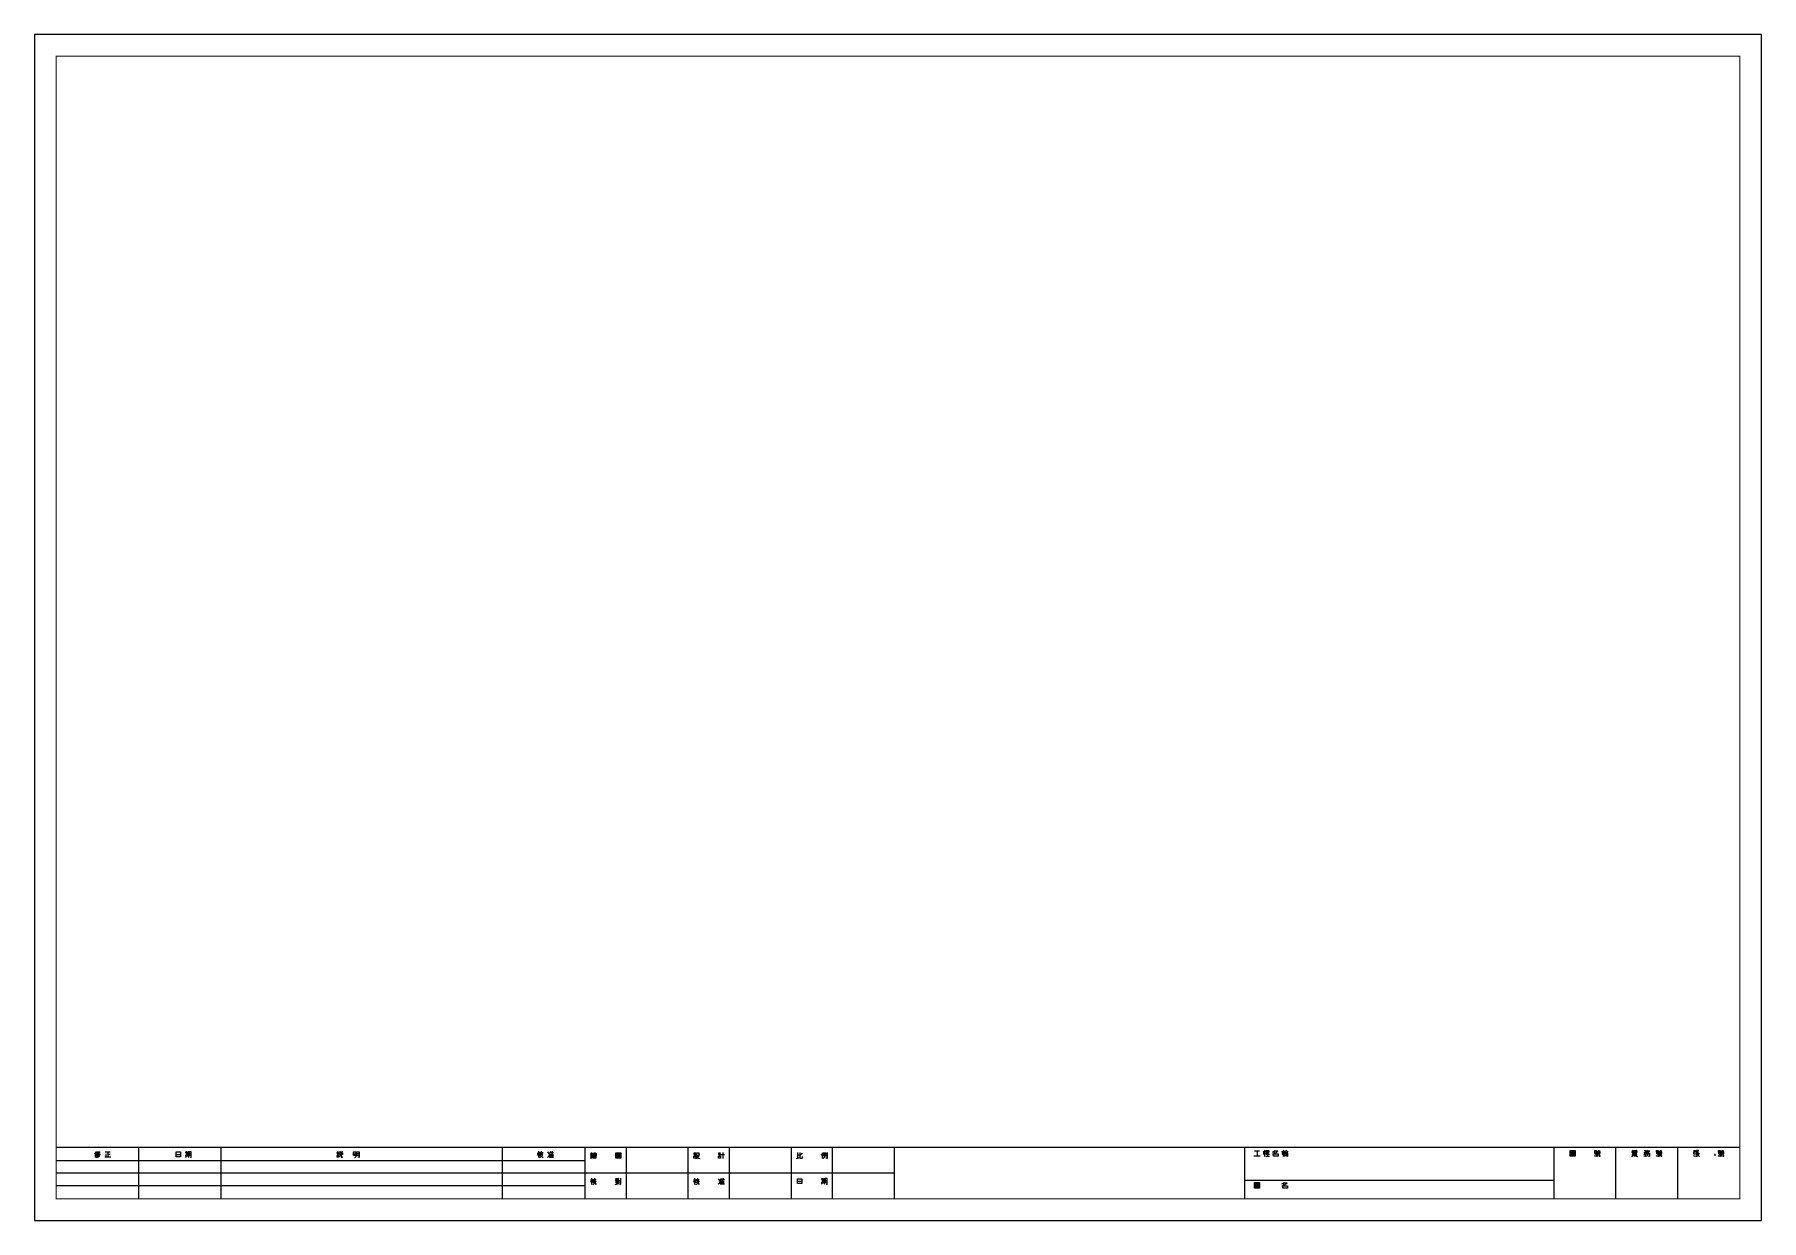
# Model space of a CAD drawing. Header units: centimetres. Extents: x 0 to 1189, y 0 to 817.
import ezdxf

# ---------------------------------------------------------------- set-up
doc = ezdxf.new("R2010")
doc.units = ezdxf.units.CM
doc.header["$LTSCALE"] = 2.3
doc.layers.get('0').update_dxf_attribs({"linetype": 'CONTINUOUS'})
doc.layers.add('輪廓', color=7, linetype='CONTINUOUS')

msp = doc.modelspace()

# ---------------------------------------------------------------- linework, layer by layer
for p, q in [((1189, 817), (0, 817)), ((0, 817), (0, 0)), ((1189, 0), (1189, 817)), ((15, 50.5), (1174, 50.5)), ((71.8, 15), (71.8, 50.5)), ((104.5, 47.7), (104.5, 44.7)), ((105.7, 47.7), (105.7, 44.7)), ((128.6, 15), (128.6, 50.5)), ((210, 47.7), (210.6, 46.6)), ((211.9, 47.7), (211.3, 46.6)), ((322.3, 15), (322.3, 50.5)), ((346.9, 47.7), (346.9, 43.4)), ((348.9, 47.7), (348.9, 46.8)), ((356.5, 47.7), (356.1, 46.5)), ((379.1, 15), (379.1, 50.5)), ((407.5, 15), (407.5, 50.5)), ((450.1, 15), (450.1, 50.5)), ((478.5, 15), (478.5, 50.5)), ((521.1, 15), (521.1, 50.5)), ((549.5, 15), (549.5, 50.5)), ((592.1, 15), (592.1, 50.5)), ((833.2, 15), (833.2, 50.5)), ((840, 47.9), (843.4, 47.9)), ((841.7, 47.9), (841.7, 44.5)), ((846.8, 47.9), (846.8, 44.1)), ((847.9, 48.2), (849.8, 48.2)), ((847.9, 47.1), (847.9, 48.2)), ((849.8, 48.2), (849.8, 47.1)), ((853.6, 47.9), (856, 47.9)), ((859.6, 47.9), (859.6, 44.1)), ((860.5, 47.6), (861, 46.7)), ((861.5, 47.8), (862, 46.9)), ((862.9, 47.7), (862.3, 46.9)), ((1046.2, 15), (1046.2, 50.5)), ((1057.3, 48.2), (1060.7, 48.2)), ((1057.3, 44.3), (1057.3, 48.2)), ((1058.1, 47.7), (1059.8, 47.7)), ((1058.1, 47.1), (1058.1, 47.7)), ((1059.8, 47.7), (1059.8, 47.1)), ((1060.7, 48.2), (1060.7, 44.3)), ((1074.2, 48.1), (1075.3, 48.1)), ((1074.2, 47.1), (1074.2, 48.1)), ((1075.3, 48.1), (1075.3, 47.1)), ((1076.6, 48.4), (1076.6, 45.9)), ((1076.6, 47.9), (1077.9, 47.9)), ((1088.8, 15), (1088.8, 50.5)), ((1100, 48.4), (1100.7, 47.4)), ((1101.2, 48.4), (1101.2, 47.4)), ((1102, 48.4), (1102, 47.4)), ((1103.1, 48.4), (1102.4, 47.4)), ((1108.2, 48.1), (1109.7, 48.1)), ((1109.7, 48.1), (1108.9, 47.1)), ((1110.5, 48.4), (1109.7, 47.1)), ((1110.2, 47.9), (1112.2, 47.9)), ((1116.8, 48.1), (1117.9, 48.1)), ((1116.8, 47.1), (1116.8, 48.1)), ((1117.9, 48.1), (1117.9, 47.1)), ((1119.2, 48.4), (1119.2, 45.9)), ((1119.2, 47.9), (1120.5, 47.9)), ((1131.4, 15), (1131.4, 50.5)), ((1142.3, 48.2), (1143.5, 48.2)), ((1143.5, 48.2), (1143.5, 47.1)), ((1145.9, 48.2), (1144.2, 48.2)), ((1144.2, 48.2), (1144.2, 44.2)), ((1159.4, 48.1), (1160.5, 48.1)), ((1159.4, 47.1), (1159.4, 48.1)), ((1160.5, 48.1), (1160.5, 47.1)), ((1161.8, 48.4), (1161.8, 45.9)), ((1161.8, 47.9), (1163.1, 47.9)), ((15, 41.3), (379.1, 41.3)), ((41.8, 46.6), (41.8, 43.4)), ((42.3, 46.4), (42.3, 43.8)), ((43.1, 47.2), (45.2, 47.2)), ((48.3, 43.8), (52.5, 43.8)), ((48.7, 47.2), (52.1, 47.2)), ((49.1, 46), (49.1, 43.8)), ((50.4, 47.2), (50.4, 43.8)), ((50.4, 45.7), (52, 45.7)), ((97.4, 47.2), (100.4, 47.2)), ((97.4, 43.8), (97.4, 47.2)), ((97.4, 45.5), (100.4, 45.5)), ((100.4, 43.8), (97.4, 43.8)), ((100.4, 47.2), (100.4, 43.8)), ((103.8, 47), (106.4, 47)), ((103.8, 44.7), (106.4, 44.7)), ((104.5, 46.2), (105.7, 46.2)), ((104.5, 45.5), (105.7, 45.5)), ((105.5, 44.5), (105.9, 43.8)), ((107.9, 47.4), (106.5, 47.4)), ((106.5, 47.4), (106.5, 44.7)), ((106.5, 46.2), (107.9, 46.2)), ((106.5, 45), (107.9, 45)), ((107.1, 43.7), (107.9, 43.4)), ((107.9, 43.4), (107.9, 47.4)), ((208, 46.6), (209.5, 46.6)), ((208.3, 47.2), (209.3, 47.2)), ((208.3, 46), (209.3, 46)), ((208.3, 45.3), (209.3, 45.3)), ((208.3, 44.7), (209.3, 44.7)), ((208.3, 43.6), (208.3, 44.7)), ((209.3, 43.6), (208.3, 43.6)), ((209.3, 44.7), (209.3, 43.6)), ((210.7, 45.5), (209.7, 43.6)), ((209.9, 46.6), (212, 46.6)), ((209.9, 45.5), (209.9, 46.6)), ((212, 45.5), (209.9, 45.5)), ((211.2, 45.5), (211.2, 43.6)), ((211.2, 43.6), (212, 43.6)), ((212, 46.6), (212, 45.5)), ((212, 43.6), (212, 44.1)), ((219.6, 47.2), (221.1, 47.2)), ((219.6, 44.7), (219.6, 47.2)), ((219.6, 46), (221.1, 46)), ((221.1, 44.7), (219.6, 44.7)), ((221.1, 47.2), (221.1, 44.7)), ((221.7, 45.1), (221.7, 47.2)), ((221.7, 47.2), (223.4, 47.2)), ((221.7, 46.2), (223.4, 46.2)), ((221.7, 45.1), (223.4, 45.1)), ((223.4, 43.4), (222.6, 43.6)), ((223.4, 47.2), (223.4, 43.4)), ((346, 46.4), (347.7, 46.4)), ((346.9, 46.4), (346, 44.7)), ((346.9, 46.1), (347.7, 45.1)), ((347.7, 46.8), (350.1, 46.8)), ((347.9, 46.2), (348.9, 45.4)), ((348.9, 46.8), (348.1, 46)), ((349.1, 44.3), (350.1, 43.4)), ((353.1, 47.2), (354, 46)), ((354.6, 46.1), (354.6, 43.4)), ((354.6, 45.5), (357.2, 45.5)), ((354.6, 44.5), (357.2, 44.5)), ((354.6, 43.6), (357.4, 43.6)), ((357.4, 46.5), (354.9, 46.5)), ((356.1, 46.5), (356.1, 43.6)), ((383.5, 46.9), (382.7, 45.7)), ((382.7, 45.7), (383.3, 45.2)), ((382.7, 44.4), (383.8, 44.4)), ((383.1, 44), (382.7, 42.7)), ((383.8, 46), (382.8, 44.4)), ((383.3, 44.4), (383.3, 42.7)), ((383.5, 44), (383.8, 42.9)), ((383.7, 44.9), (384, 44)), ((383.9, 45.8), (384.8, 46.7)), ((384.2, 46), (386.7, 46)), ((384.2, 44.6), (384.2, 46)), ((386.7, 44.6), (384.2, 44.6)), ((384.4, 44.3), (386.4, 44.3)), ((384.4, 42.9), (384.4, 44.3)), ((384.4, 43.5), (386.4, 43.5)), ((386.4, 42.9), (384.4, 42.9)), ((384.5, 45.7), (385.1, 44.8)), ((385.2, 46.7), (386.1, 46.7)), ((385.4, 46), (385.4, 44.6)), ((386.2, 45.7), (385.7, 44.8)), ((386.1, 46.7), (386.9, 45.8)), ((386.4, 44.3), (386.4, 42.9)), ((386.7, 46), (386.7, 44.6)), ((400.2, 46.7), (403.6, 46.7)), ((400.2, 42.9), (400.2, 46.7)), ((400.2, 45.2), (403.6, 45.2)), ((403.6, 42.9), (400.2, 42.9)), ((400.6, 44.8), (403.1, 44.8)), ((400.6, 43.3), (400.6, 44.8)), ((403.1, 43.3), (400.6, 43.3)), ((401, 46.3), (402.7, 46.3)), ((401, 45.7), (401, 46.3)), ((402.7, 45.7), (401, 45.7)), ((401.2, 44.4), (402.5, 44.4)), ((401.2, 43.8), (401.2, 44.4)), ((402.5, 43.8), (401.2, 43.8)), ((401.9, 45.7), (401.9, 45.2)), ((402.5, 44.4), (402.5, 43.8)), ((402.7, 46.3), (402.7, 45.7)), ((403.1, 44.8), (403.1, 43.3)), ((403.6, 46.7), (403.6, 42.9)), ((453.7, 46.1), (455.4, 46.1)), ((453.9, 46.7), (455.2, 46.7)), ((453.9, 45.5), (455.2, 45.5)), ((453.9, 44.8), (455.2, 44.8)), ((453.9, 44.2), (455.2, 44.2)), ((453.9, 42.9), (453.9, 44.2)), ((455.2, 42.9), (453.9, 42.9)), ((455.2, 44.2), (455.2, 42.9)), ((455.8, 44.8), (457.5, 44.8)), ((456, 45.7), (456, 46.7)), ((456, 46.7), (457.3, 46.7)), ((457.3, 46.7), (457.3, 45.2)), ((457.3, 45.2), (457.8, 45.2)), ((457.8, 45.2), (457.9, 45.6)), ((470.7, 46.1), (472.4, 46.1)), ((470.9, 46.7), (472.2, 46.7)), ((470.9, 45.5), (472.2, 45.5)), ((470.9, 44.8), (472.2, 44.8)), ((470.9, 44.2), (472.2, 44.2)), ((470.9, 42.9), (470.9, 44.2)), ((472.2, 42.9), (470.9, 42.9)), ((472.2, 44.2), (472.2, 42.9)), ((472.6, 45.5), (475, 45.5)), ((473.9, 46.9), (473.9, 42.7)), ((524.7, 42.7), (527, 43.3)), ((525.3, 46.9), (525.3, 42.8)), ((525.3, 45.2), (526.8, 45.2)), ((527, 46.9), (527, 42.9)), ((528.8, 46.1), (527, 44.9)), ((527, 42.9), (528.8, 42.9)), ((528.8, 42.9), (528.8, 44)), ((542.3, 45.8), (542.3, 42.7)), ((543, 46.5), (544.7, 46.5)), ((543.1, 44.9), (543.9, 44)), ((543.2, 45.7), (544.6, 45.7)), ((545.7, 42.7), (544.7, 43.1)), ((545.1, 46.5), (545.1, 44)), ((545.7, 46.9), (545.7, 42.7)), ((839.6, 44.5), (843.9, 44.5)), ((846.8, 46.9), (846, 45.4)), ((846, 46.9), (847.5, 46.9)), ((846.8, 46.7), (847.5, 45.8)), ((847.7, 45.6), (850.2, 45.6)), ((847.7, 44.3), (850.2, 44.3)), ((849.8, 47.1), (847.9, 47.1)), ((848.8, 46.6), (848.8, 44.3)), ((853, 45.8), (856.3, 45.8)), ((853, 44.3), (853, 45.8)), ((856.3, 44.3), (853, 44.3)), ((853.1, 47.5), (854, 46.4)), ((856.3, 45.8), (856.3, 44.3)), ((858.8, 46.9), (860.3, 46.9)), ((859.6, 46.9), (858.8, 45.4)), ((859.6, 46.7), (860.3, 45.8)), ((860.3, 44.7), (863, 44.7)), ((860.6, 44.1), (860.6, 46.7)), ((860.6, 46.7), (862.7, 46.7)), ((860.6, 45.8), (862.7, 45.8)), ((861.7, 46.8), (861.7, 44.7)), ((862.7, 44.1), (862.2, 44.3)), ((862.7, 46.7), (862.7, 44.1)), ((1057.3, 46.7), (1060.7, 46.7)), ((1060.7, 44.3), (1057.3, 44.3)), ((1057.7, 46.2), (1060.3, 46.2)), ((1057.7, 44.7), (1057.7, 46.2)), ((1060.3, 44.7), (1057.7, 44.7)), ((1059.8, 47.1), (1058.1, 47.1)), ((1058.3, 45.8), (1059.6, 45.8)), ((1058.3, 45.2), (1058.3, 45.8)), ((1059.6, 45.2), (1058.3, 45.2)), ((1059, 47.1), (1059, 46.7)), ((1059.6, 45.8), (1059.6, 45.2)), ((1060.3, 46.2), (1060.3, 44.7)), ((1073.9, 46.7), (1075.6, 46.7)), ((1074.9, 44.1), (1074, 44.5)), ((1075.3, 47.1), (1074.2, 47.1)), ((1074.3, 46.7), (1074.3, 45.8)), ((1074.3, 45.8), (1075.2, 45.8)), ((1075.2, 44.7), (1074.9, 44.1)), ((1075.2, 45.8), (1075.2, 44.7)), ((1077.9, 47.2), (1075.7, 47.2)), ((1075.7, 47.2), (1075.7, 45)), ((1075.7, 46.5), (1077.7, 46.5)), ((1076.6, 45.9), (1077.9, 45.9)), ((1077.2, 45.6), (1077.2, 44.3)), ((1077.2, 44.3), (1077.9, 44.3)), ((1077.9, 46.7), (1077.9, 47.2)), ((1077.9, 45.9), (1077.9, 46.2)), ((1077.9, 44.3), (1077.9, 44.7)), ((1099.5, 47.4), (1103.7, 47.4)), ((1099.7, 45.3), (1103.5, 45.3)), ((1099.9, 46.6), (1103.3, 46.6)), ((1100.1, 46), (1103.1, 46)), ((1100.5, 47.4), (1101.1, 46.6)), ((1101.6, 46.6), (1101.6, 44.1)), ((1102.6, 47.4), (1102.1, 46.6)), ((1109, 46.8), (1108, 45.1)), ((1108, 46.8), (1109.7, 46.8)), ((1109, 44.1), (1108.1, 44.4)), ((1108.4, 47.4), (1109.3, 46.8)), ((1109, 46.8), (1109, 44.1)), ((1109.7, 46.8), (1109.4, 46)), ((1109.7, 46), (1111.8, 46)), ((1111.8, 44.1), (1111, 44.3)), ((1111.8, 46), (1111.8, 44.1)), ((1116.5, 46.7), (1118.2, 46.7)), ((1117.5, 44.1), (1116.6, 44.5)), ((1117.9, 47.1), (1116.8, 47.1)), ((1116.9, 46.7), (1116.9, 45.8)), ((1116.9, 45.8), (1117.8, 45.8)), ((1117.8, 44.7), (1117.5, 44.1)), ((1117.8, 45.8), (1117.8, 44.7)), ((1120.5, 47.2), (1118.3, 47.2)), ((1118.3, 47.2), (1118.3, 45)), ((1118.3, 46.5), (1120.3, 46.5)), ((1119.2, 45.9), (1120.5, 45.9)), ((1119.8, 45.6), (1119.8, 44.3)), ((1119.8, 44.3), (1120.5, 44.3)), ((1120.5, 46.7), (1120.5, 47.2)), ((1120.5, 45.9), (1120.5, 46.2)), ((1120.5, 44.3), (1120.5, 44.7)), ((1143.5, 47.1), (1142.3, 47.1)), ((1142.3, 47.1), (1142.3, 46)), ((1142.3, 46), (1143.5, 46)), ((1143.3, 44.1), (1142.3, 44.5)), ((1143.5, 44.6), (1143.3, 44.1)), ((1143.8, 46.2), (1146.3, 46.2)), ((1143.8, 44.1), (1145.4, 44.5)), ((1144.2, 47.5), (1145.7, 47.5)), ((1144.2, 46.9), (1145.7, 46.9)), ((1146, 45.9), (1145.1, 45.3)), ((1156.9, 46), (1156.9, 44.6)), ((1159.1, 46.7), (1160.8, 46.7)), ((1160.1, 44.1), (1159.2, 44.5)), ((1160.5, 47.1), (1159.4, 47.1)), ((1159.5, 46.7), (1159.5, 45.8)), ((1159.5, 45.8), (1160.4, 45.8)), ((1160.4, 44.7), (1160.1, 44.1)), ((1160.4, 45.8), (1160.4, 44.7)), ((1163.1, 47.2), (1160.9, 47.2)), ((1160.9, 47.2), (1160.9, 45)), ((1160.9, 46.5), (1162.9, 46.5)), ((1161.8, 45.9), (1163.1, 45.9)), ((1162.4, 45.6), (1162.4, 44.3)), ((1162.4, 44.3), (1163.1, 44.3)), ((1163.1, 46.7), (1163.1, 47.2)), ((1163.1, 45.9), (1163.1, 46.2)), ((1163.1, 44.3), (1163.1, 44.7)), ((15, 32.8), (592.1, 32.8)), ((15, 24.2), (379.1, 24.2)), ((383.5, 27.9), (382.7, 26.2)), ((382.7, 27.9), (384.4, 27.9)), ((383.5, 29.2), (383.5, 24.9)), ((383.5, 27.6), (384.4, 26.6)), ((384.4, 28.3), (386.7, 28.3)), ((384.5, 27.8), (385.5, 26.9)), ((385.5, 28.3), (384.8, 27.5)), ((385.5, 29.2), (385.5, 28.3)), ((385.7, 25.9), (386.7, 24.9)), ((399.7, 28), (402.3, 28)), ((399.7, 24.9), (402.3, 25.4)), ((399.9, 29.2), (400.4, 28.1)), ((400, 27.1), (402, 27.1)), ((400, 26.2), (402, 26.2)), ((400.3, 28), (400.7, 27.1)), ((400.7, 29.2), (400.7, 28)), ((401, 27.1), (401, 25.2)), ((401.3, 29.2), (401.3, 28)), ((401.7, 28), (401.4, 27.1)), ((402.1, 29.2), (401.6, 28.1)), ((402.3, 27.6), (404, 27.6)), ((402.3, 27.1), (402.6, 26.2)), ((403.4, 24.9), (402.3, 25.2)), ((403.4, 29.2), (403.4, 24.9)), ((454.5, 27.9), (453.7, 26.2)), ((453.7, 27.9), (455.4, 27.9)), ((454.5, 29.2), (454.5, 24.9)), ((454.5, 27.6), (455.4, 26.6)), ((455.4, 28.3), (457.7, 28.3)), ((455.5, 27.8), (456.5, 26.9)), ((456.5, 28.3), (455.8, 27.5)), ((456.5, 29.2), (456.5, 28.3)), ((456.7, 25.9), (457.7, 24.9)), ((470.7, 28.8), (471.6, 27.5)), ((472.2, 27.6), (472.2, 24.9)), ((472.2, 27.1), (474.8, 27.1)), ((472.2, 26.1), (474.8, 26.1)), ((472.2, 25.2), (475, 25.2)), ((475, 28.1), (472.5, 28.1)), ((474.1, 29.2), (473.7, 28.1)), ((473.7, 28.1), (473.7, 25.2)), ((525.3, 28.8), (528.3, 28.8)), ((525.3, 25.4), (525.3, 28.8)), ((525.3, 27.1), (528.3, 27.1)), ((528.3, 25.4), (525.3, 25.4)), ((528.3, 28.8), (528.3, 25.4)), ((541.7, 28.6), (544.3, 28.6)), ((541.7, 26.2), (544.3, 26.2)), ((542.4, 29.2), (542.4, 26.2)), ((542.4, 27.8), (543.6, 27.8)), ((542.4, 27.1), (543.6, 27.1)), ((543.4, 26), (543.8, 25.4)), ((543.6, 29.2), (543.6, 26.2)), ((545.8, 29), (544.4, 29)), ((544.4, 29), (544.4, 26.2)), ((544.4, 27.8), (545.8, 27.8)), ((544.4, 26.6), (545.8, 26.6)), ((545, 25.2), (545.8, 24.9)), ((545.8, 24.9), (545.8, 29)), ((833.2, 27.8), (1046.2, 27.8)), ((840, 26.1), (843.4, 26.1)), ((840, 22.3), (840, 26.1)), ((840, 24.7), (843.4, 24.7)), ((840.4, 24.2), (843, 24.2)), ((840.4, 22.7), (840.4, 24.2)), ((840.9, 25.7), (842.6, 25.7)), ((840.9, 25.1), (840.9, 25.7)), ((842.6, 25.1), (840.9, 25.1)), ((841.1, 23.8), (842.4, 23.8)), ((841.1, 23.2), (841.1, 23.8)), ((841.7, 25.1), (841.7, 24.7)), ((842.4, 23.8), (842.4, 23.2)), ((842.6, 25.7), (842.6, 25.1)), ((843, 24.2), (843, 22.7)), ((843.4, 26.1), (843.4, 22.3)), ((859.4, 23.8), (862.7, 23.8)), ((859.4, 22.2), (859.4, 23.8)), ((859.5, 25.5), (860.4, 24.4)), ((860, 25.9), (862.4, 25.9)), ((862.7, 23.8), (862.7, 22.2)), ((843.4, 22.3), (840, 22.3)), ((843, 22.7), (840.4, 22.7)), ((842.4, 23.2), (841.1, 23.2)), ((862.7, 22.2), (859.4, 22.2)), ((0, 0), (1189, 0))]:
    msp.add_line(p, q)
for centre, radius, start, end in [((39, 48.9), 3.71, 306.4309, 339.8293), ((41.6, 48.2), 1.8, 299.0912, 343.5892), ((350.2, 49.5), 5.6, 312.6889, 340.7614), ((845.6, 50.1), 2.51, 278.1301, 315), ((850.4, 51.7), 4.92, 293.0689, 317.5535), ((851.5, 51.5), 5.77, 279.1103, 321.8208), ((858.4, 50.1), 2.51, 278.1301, 315), ((860.5, 51.3), 3.5, 268.7649, 303.1259), ((1109, 49.3), 3.14, 282.9548, 334.3648), ((1112.5, 48.8), 2.61, 204.6612, 261.599), ((40.3, 51.6), 6.46, 291.0426, 317.1118), ((42, 47.7), 2.78, 283.0459, 321.8965), ((41.6, 48.1), 4.84, 281.5126, 315.4787), ((42.2, 47.3), 3.04, 279.184, 322.1174), ((45.7, 49.2), 3.57, 218.1729, 264.8358), ((103.3, 44.8), 1.46, 292.8337, 345.9638), ((104.3, 45.1), 2.26, 309.1859, 347.955), ((219.1, 45.5), 2.64, 305.6004, 350.3888), ((345.7, 48.4), 4.32, 297.4076, 332.5924), ((345.9, 47.5), 4.49, 293.832, 337.8782), ((351.8, 45.9), 2.74, 299.1153, 342.3059), ((454.6, 45.6), 3.01, 285.0184, 344.9816), ((455.6, 45.7), 0.475, 258.5034, 355.2364), ((458.4, 45.3), 2.68, 197.337, 260.8342), ((539.1, 47.9), 3.8, 313.2486, 344.8239), ((540, 46.5), 3.46, 324.6066, 0.9105), ((539.3, 46.6), 5.38, 314.1209, 350.5872), ((847.2, 54.3), 7.83, 275.3296, 289.728), ((1074.6, 45.1), 1.19, 305.2996, 354.1875), ((1073.8, 45.6), 2.66, 327.1265, 0.9827), ((1098.3, 48.4), 4.5, 287.6033, 316.7881), ((1104.9, 48.4), 4.5, 223.2119, 252.3967), ((1108.2, 46.3), 2.61, 306.2875, 2.0706), ((1117.2, 45.1), 1.19, 305.2996, 354.1875), ((1116.4, 45.6), 2.66, 327.1265, 0.9827), ((1148, 47), 3.33, 192.9083, 239.5994), ((1159.8, 45.1), 1.19, 305.2996, 354.1875), ((1159, 45.6), 2.66, 327.1265, 0.9827), ((382.4, 29.9), 4.32, 297.4076, 332.5924), ((382.6, 29), 4.49, 293.832, 337.8782), ((453.4, 29.9), 4.32, 297.4076, 332.5924), ((453.6, 29), 4.49, 293.832, 337.8782), ((469.4, 27.5), 2.74, 299.1153, 342.3059), ((467.8, 31), 5.6, 312.6889, 340.7614), ((541.2, 26.4), 1.46, 292.8337, 345.9638), ((542.2, 26.7), 2.26, 309.1859, 347.955), ((856.8, 29.7), 4.92, 293.0689, 317.5535), ((857.8, 29.5), 5.77, 279.1103, 321.8208)]:
    msp.add_arc(centre, radius, start, end)
at = {"layer": '輪廓', "const_width": 0.7}
msp.add_lwpolyline([(15, 15), (1174, 15), (1174, 802), (15, 802)], close=True, dxfattribs=at)
msp.add_lwpolyline([(15, 50.5), (1174, 50.5)], dxfattribs=at)

doc.saveas('drawing.dxf')
